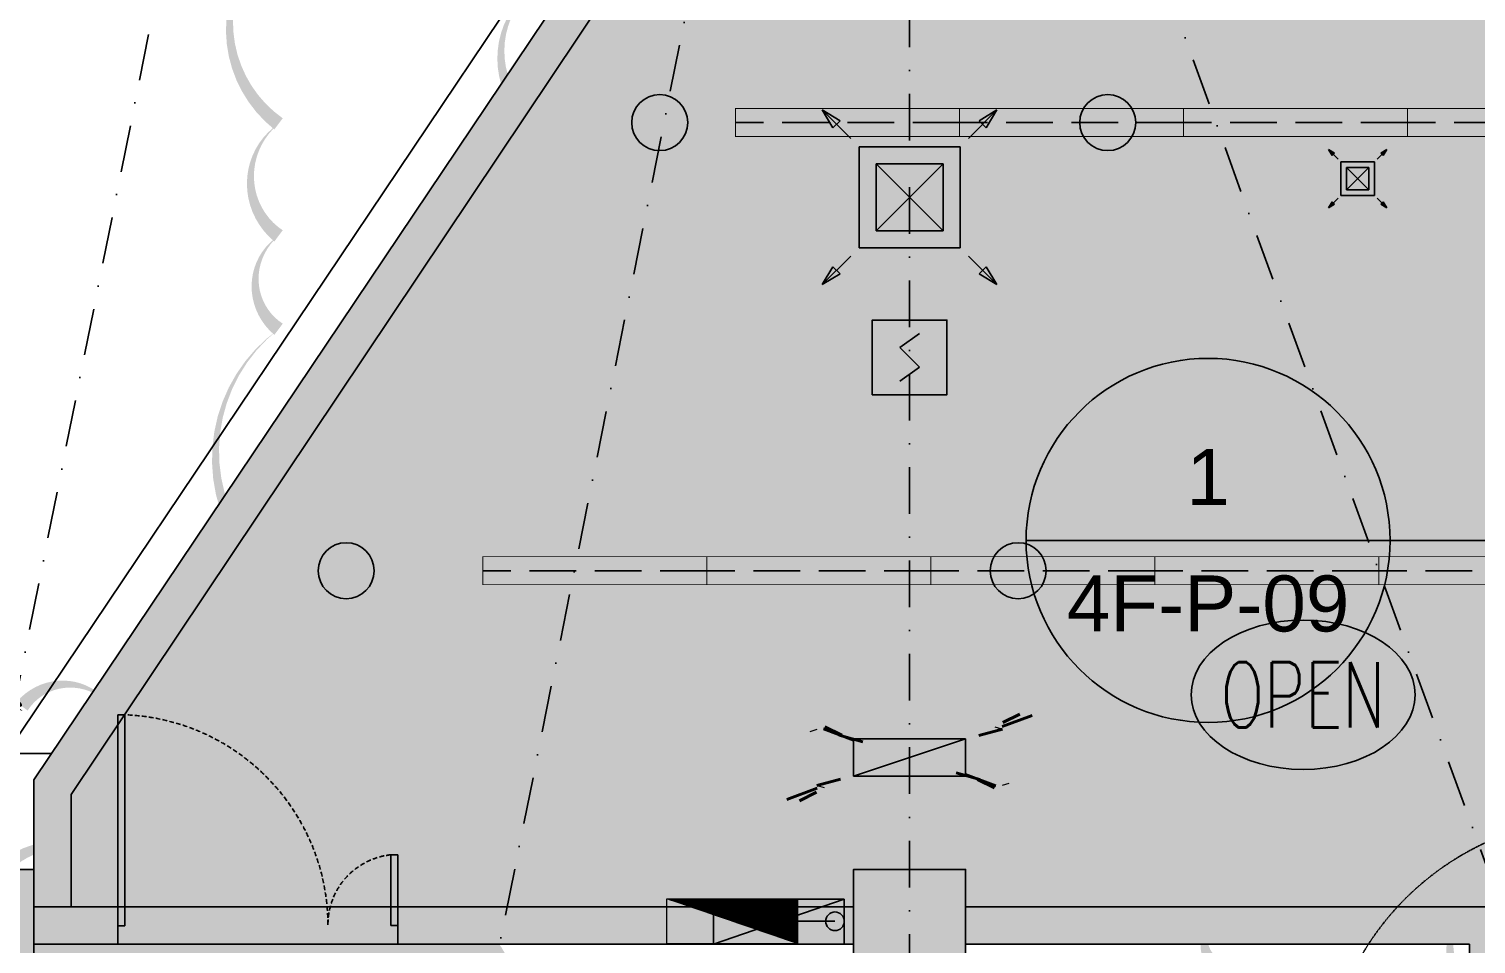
# Model space of a CAD drawing. Extents: x -354516 to 794396, y -401250 to -150594.
# Drawn here: x 16282 to 24035, y -330250 to -325348 of the extents above; entities that cross this region are included whole.
import ezdxf
from ezdxf.enums import TextEntityAlignment as Align

# ---------------------------------------------------------------- set-up
doc = ezdxf.new("R2010")
doc.units = 0
doc.header["$LTSCALE"] = 1000
doc.header["$MEASUREMENT"] = 0
for name, pattern in [('$0$HIDDEN', [0.375, 0.25, -0.125, 0, 0]), ('DASH', [0.35, 0.25, -0.1]), ('DASHDOT2', [0.5, 0.25, -0.125, 0, -0.125]), ('DOTE', [2.42, 2, -0.2, 0.02, -0.2])]:
    doc.linetypes.add(name, pattern=pattern)
for name, color, linetype in [('0-吊顶', 6, 'Continuous'), ('0-吊顶材质', 251, 'Continuous'), ('0-吊顶边界', 36, 'Continuous'), ('0-灯具1', 40, 'Continuous'), ('0-灯具修改0109', 140, 'Continuous'), ('0-设备风口（修改）', 71, 'Continuous'), ('A-轴线1', 1, 'DOTE'), ('BPM', 4, 'Continuous'), ('COLUMN', 2, 'Continuous'), ('LINE', 11, 'Continuous'), ('M-DUCT-S-DIFF', 6, 'DASH'), ('P-完成面', 4, 'Continuous'), ('PUB_HATCH', 8, 'Continuous'), ('S-PLT', 30, 'Continuous'), ('S-XP', 1, 'Continuous'), ('S-XP-LG', 32, 'Continuous'), ('S-消火栓', 20, 'Continuous'), ('SN', 3, 'Continuous'), ('WALL', 2, 'Continuous'), ('WINDOW', 4, 'Continuous'), ('Z-110', 110, 'Continuous'), ('墙体', 7, 'Continuous'), ('门图', 134, 'Continuous')]:
    doc.layers.add(name, color=color, linetype=linetype)
doc.layers.add('0-地面材质_material hatch', color=251, linetype='Continuous', transparency=0.3)
doc.layers.add('DIM_MODI-天花修改', color=3, linetype='Continuous', plot=False)
doc.layers.add('S-XIAO', color=30, linetype='Continuous', lineweight=5)
doc.styles.add('510p-03$0$Arial_2', font='arial.ttf', dxfattribs={"height": 6.392964})
doc.styles.add('HZ', font='tjromans.shx', dxfattribs={"width": 0.7, "bigfont": 'tjhztxt.shx'})
doc.styles.add('romans', font='romans', dxfattribs={"width": 0.7})

# ---------------------------------------------------------------- blocks, each defined once
blk = doc.blocks.new('510p-03$0$SameDrawingTag')
blk.add_line((-6.5, 0), (6.5, 0))
blk.add_circle((0, 0), 6.5)
at = {"style": '510p-03$0$Arial_2'}
blk.add_attdef('DWG#', text='', height=2.5, dxfattribs=at).set_placement((0, 3.25), align=Align.MIDDLE_CENTER)
blk = doc.blocks.new('TJ-FK1')
at = {"color": 95}
for p, q in [((-1.299, 1.299), (-1.034, 1.14)), ((-1.299, 1.299), (-0.875, 0.875)), ((-1.299, 1.299), (-1.14, 1.034)), ((1.299, 1.299), (0.875, 0.875)), ((1.299, 1.299), (1.034, 1.14)), ((1.299, 1.299), (1.14, 1.034)), ((-1.14, 1.034), (-1.034, 1.14)), ((1.14, 1.034), (1.034, 1.14)), ((-1.299, -1.299), (-0.875, -0.875)), ((-1.299, -1.299), (-1.14, -1.034)), ((-1.14, -1.034), (-1.034, -1.14)), ((1.299, -1.299), (0.875, -0.875)), ((1.14, -1.034), (1.034, -1.14)), ((1.299, -1.299), (1.14, -1.034)), ((-1.299, -1.299), (-1.034, -1.14)), ((1.299, -1.299), (1.034, -1.14))]:
    blk.add_line(p, q, dxfattribs=at)
for p, q in [((-0.75, 0.75), (0.75, 0.75)), ((-0.75, -0.75), (-0.75, 0.75)), ((0.75, 0.75), (0.75, -0.75)), ((-0.5, -0.5), (-0.5, 0.5)), ((-0.5, 0.5), (0.5, 0.5)), ((0.5, 0.5), (0.5, -0.5)), ((0.5, -0.5), (-0.5, -0.5)), ((0.75, -0.75), (-0.75, -0.75))]:
    blk.add_line(p, q)
at = {"color": 251}
for p, q in [((-0.5, -0.5), (0.5, 0.5)), ((0.5, -0.5), (-0.5, 0.5))]:
    blk.add_line(p, q, dxfattribs=at)
blk.add_point((0, 0))
blk = doc.blocks.new('TJ-FK3')
for p, q in [((0.5, 0.5), (-0.5, 0.5)), ((-0.5, 0.5), (-0.5, -0.5)), ((0.5, -0.5), (0.5, 0.5)), ((-0.5, -0.5), (0.5, -0.5))]:
    blk.add_line(p, q)
at = {"color": 95}
blk.add_line((-0.5, -0.5), (0.5, 0.5), dxfattribs=at)
at = {"color": 95, "style": 'romans', "width": 0.8}
for height, rotation, text_generation_flag, p in [(0.654, 311.9913, 4, (-0.947, 1.379)), (0.654, 48.0087, 6, (0.947, 1.379)), (0.134, 41.9913, 4, (-0.876, 0.783)), (0.444, 123.4899, 6, (-0.95, 0.766)), (0.444, 236.5101, 4, (0.95, 0.766)), (0.134, 318.0087, 6, (0.876, 0.783)), (0.444, 320.4926, 4, (-0.754, 0.943)), (0.444, 39.5074, 6, (0.754, 0.943)), (0.444, 219.5074, 6, (-0.754, -0.943)), (0.444, 56.5101, 4, (-0.95, -0.766)), (0.444, 303.4899, 6, (0.95, -0.766)), (0.444, 140.4926, 4, (0.754, -0.943)), (0.134, 138.0087, 6, (-0.876, -0.783)), (0.134, 221.9913, 4, (0.876, -0.783)), (0.654, 228.0087, 6, (-0.947, -1.379)), (0.654, 131.9913, 4, (0.947, -1.379))]:
    blk.add_text('-', height=height, rotation=rotation, dxfattribs=dict(at, text_generation_flag=text_generation_flag)).set_placement(p)
blk = doc.blocks.new('$TwtSys$00000128')
h = blk.add_hatch(color=8)
h.dxf.hatch_style = 1
edge = h.paths.add_edge_path()
edge.add_arc((0, 0), 1, 0, 360)
blk.add_circle((0, 0, 0), 1)
blk = doc.blocks.new('A$C21183209')
at = {"layer": '0-灯具1', "color": 3, "linetype": 'DASH'}
blk.add_line((0, 75), (1200, 75), dxfattribs=at)
at = {"layer": '0-灯具1', "const_width": 5}
blk.add_lwpolyline([(0, 0), (1200, 0), (1200, 150), (0, 150)], close=True, dxfattribs=at)
blk = doc.blocks.new('YG')
at = {"layer": 'BPM', "color": 6, "ltscale": 2}
for p, q in [((53, 328), (-53, 253)), ((-53, 253), (53, 147)), ((-53, 72), (53, 147))]:
    blk.add_line(p, q, dxfattribs=at)
at = {"layer": 'BPM'}
blk.add_lwpolyline([(-200, 0), (200, 0), (200, 400), (-200, 400)], close=True, dxfattribs=at)
blk = doc.blocks.new('_FZH')
at = {"color": 255}
blk.add_lwpolyline([(-0.5, -0.5), (0.5, -0.5), (0.5, 0.5), (-0.5, 0.5)], close=True, dxfattribs=at)
at = {"layer": 'PUB_HATCH', "color": 250}
blk.add_solid([(-0.5, -0.5), (0.5, -0.5), (-0.5, 0.5), (0.5, 0.5)], dxfattribs=at)
blk = doc.blocks.new('GRID')
at = {"layer": '墙体', "color": 250, "linetype": 'DASHDOT2', "lineweight": -3}
for p, q in [((63175.2, 81236.4), (46456.9, -2355.2)), ((65920.9, 80687.3), (49202.5, -2904.3)), ((62936.4, 36586.5), (62936.4, 72586.5)), ((60863.1, 69391.1), (66267, 54544))]:
    blk.add_line(p, q, dxfattribs=at)
blk = doc.blocks.new('xiao')
at = {"layer": 'S-XIAO', "linetype": 'Continuous'}
h = blk.add_hatch(dxfattribs=at)
h.set_pattern_fill('ANSI31', color=256, scale=10, angle=-27.85515, style=0)
h.set_pattern_definition([(225, (-32119.9866, -392276.557), (0.8838834765, -0.8838834765), [])])
h.paths.add_polyline_path([(350, 0), (-350, 0), (-350, 240)])
blk.add_lwpolyline([(350, 0), (-350, 0), (-350, 240), (350, 240)], close=True, dxfattribs=at)
blk = doc.blocks.new('xiao2')
at = {"layer": 'S-XP'}
blk.add_line((-344524.1, 932788.3), (-344324.1, 932788.3), dxfattribs=at)
at = {"layer": 'S-XP-LG'}
blk.add_circle((-344324.1, 932788.3, -1000), 50, dxfattribs=at)
at = {"layer": 'S-XIAO', "xscale": -1}
blk.add_blockref('xiao', (-344874.1, 932668.3), dxfattribs=at)
blk = doc.blocks.new('TL-02')
at = {"layer": 'SN'}
blk.add_ellipse((0, 0), major_axis=(-6, 0), ratio=0.666667, dxfattribs=at)
at = {"layer": 'SN', "color": 6, "style": 'HZ', "width": 0.7}
blk.add_attdef('A', text='', height=4.5, dxfattribs=at).set_placement((0, 0), align=Align.MIDDLE_CENTER)
blk = doc.blocks.new('xhs1')
at = {"layer": 'S-消火栓'}
h = blk.add_hatch(dxfattribs=at)
h.set_pattern_fill('ANSI31', color=3, scale=107.77536, angle=90, style=0)
h.set_pattern_definition([(225, (15349.224, 4699.881), (-9.526086, 9.526086), [])])
h.paths.add_polyline_path([(-182.1, -329.5), (-182.1, -399.5), (-119.9, -399.5), (-119.9, -329.5)])
h = blk.add_hatch(dxfattribs=at)
h.set_pattern_fill('ANSI31', color=3, scale=107.77536, angle=90, style=0)
h.set_pattern_definition([(225, (15640.37, 4699.881), (-9.526086, 9.526086), [])])
h.paths.add_polyline_path([(109.1, -329.5), (109.1, -399.5), (171.2, -399.5), (171.2, -329.5)])
at = {"layer": 'S-消火栓', "color": 3}
for p, q in [((325, 0), (-375, -240)), ((325, 0), (-375, 0)), ((-375, 0), (-375, -240)), ((325, -240), (325, 0)), ((-375, -240), (325, -240))]:
    blk.add_line(p, q, dxfattribs=at)
for points, const_width in [([(-252.2, -310.6), (-151.1, -485.7), (-50, -310.6), (-252.2, -310.6), (-151.1, -485.7)], 10.8), ([(39, -310.6), (140.1, -485.7), (241.2, -310.6), (39, -310.6), (140.1, -485.7)], 10.8), ([(-182.1, -329.5), (-182.1, -399.5), (-119.9, -399.5), (-119.9, -329.5), (-182.1, -329.5)], 6.47), ([(109.1, -329.5), (109.1, -399.5), (171.2, -399.5), (171.2, -329.5), (109.1, -329.5)], 6.47)]:
    blk.add_lwpolyline(points, dxfattribs=dict(at, const_width=const_width))
blk.add_solid([(-375, 0), (-375, -240), (325, 0)], dxfattribs=at)

msp = doc.modelspace()

# ---------------------------------------------------------------- hatches: boundary and pattern name
at = {"layer": '0-吊顶材质'}
h = msp.add_hatch(dxfattribs=at)
h.set_pattern_fill('EARTH', color=256, scale=1500)
h.set_pattern_definition([(0, (-498310856.17, -3090192758), (375, 375), [375, -375]), (0, (-498310856.17, -3090192617.38), (375, 375), [375, -375]), (0, (-498310856.17, -3090192476.75), (375, 375), [375, -375]), (90, (-498310809.3, -3090192429.88), (-375, 375), [375, -375]), (90, (-498310668.67, -3090192429.88), (-375, 375), [375, -375]), (90, (-498310528.04, -3090192429.88), (-375, 375), [375, -375])])
h.paths.add_polyline_path([(8103.7, -373810), (8639.7, -371130), (7976.8, -371130), (8738.3, -367322.7), (8934.4, -367361.9), (9267.8, -365695), (9071.7, -365655.7), (11035.3, -355837.6), (11231.5, -355876.8), (11564.9, -354209.8), (11368.7, -354170.6), (12441.3, -348807.9), (12637.4, -348847.1), (12970.8, -347180.1), (12774.7, -347140.9), (14767.7, -337175.6), (14963.8, -337214.9), (16276.8, -330650), (16308.9, -330650), (16308.9, -330250), (18600.1, -330250), (14873.5, -348859.7), (14208.5, -352207.3), (13914.4, -353678.1), (9888.3, -373808.8)])
at = {"layer": '0-地面材质_material hatch'}
h = msp.add_hatch(dxfattribs=at)
h.set_pattern_fill('AR-CONC', color=256, scale=75)
h.set_pattern_definition([(50, (-498310856.17, -3090192758), (537.94513695, -47.06410124), [56.25, -618.75]), (355, (-498310856.17, -3090192758), (-104.06350021, 564.144100275), [45, -495]), (100.45144446, (-498310811.34, -3090192761.9), (433.881635045, 517.07999323), [47.805144, -525.856584]), (46.1842, (-498310856.17, -3090192608), (800.430998, -124.1394606), [84.375, -928.125]), (96.63563549, (-498310789.5, -3090192618.35), (700.99645926, 730.58895058), [71.7077565, -788.78532]), (351.18416399, (-498310856.2, -3090192608), (700.9964588, 730.5889502), [67.5, -742.50000075]), (21, (-498310781.17, -3090192645.5), (447.68028909, -301.964168), [56.25, -618.75]), (326, (-498310781.17, -3090192645.5), (182.48649894, 543.86253379), [45, -495]), (71.45144474, (-498310743.86, -3090192670.66), (630.16678255, 241.898364605), [47.8051425, -525.856584]), (37.5, (-498310856.17, -3090192758), (9.119891488, 249.670390373), [0, -489, 0, -502.5, 0, -496.875]), (7.5, (-498310856.17, -3090192758), (197.302153082, 295.808783912), [0, -286.5, 0, -477.75, 0, -189.375]), (327.5, (-498311023.42, -3090192758), (400.366827129, -16.916153801), [0, -187.5, 0, -585, 0, -776.25]), (317.5, (-498311098.4, -3090192758), (437.389627007, 75.07873675), [0, -243.75, 0, -388.5, 0, -551.25])])
h.paths.add_polyline_path([(33161.1, -327557.9), (33742.6, -324650.1), (19719.9, -324649.5), (16502, -329440.3), (16502, -330050), (16758.9, -330050), (16758.9, -330250), (18258.9, -330250), (18258.9, -330050), (20700, -330050), (20700, -329850), (21300, -329850), (21300, -330049.8), (24000, -330050), (27600, -330049.6), (32066.7, -330085.5), (32160.9, -329499.4), (32262.8, -329519.8), (32665.8, -327458.8)])
h = msp.add_hatch(dxfattribs=at)
h.set_pattern_fill('ANSI35', color=256, scale=1500)
h.set_pattern_definition([(45, (-498310856.17, -3090192758), (-265.165042945, 265.165042945), []), (45, (-498310591, -3090192758), (-265.165042945, 265.165042945), [468.75, -93.75, 0, -93.75])])
h.paths.add_polyline_path([(11204.4, -368249.5), (11202.8, -368249.5), (12024.3, -364150), (11820.4, -364150), (12883.1, -358789.5), (13283, -358869.4), (13573.3, -357397.9), (13186.3, -357320.5), (14564.8, -350406.9), (14959.4, -350485.8), (15253.9, -349015), (14859.8, -348936.2), (15580.3, -345344.9), (15972.5, -345422.9), (16268.1, -343952.6), (15875.4, -343873.8), (16903.2, -338750.6), (17104.3, -338750), (18804.3, -330250), (18008.9, -330250), (18008.9, -330250), (17008.9, -330250), (17008.9, -330250), (16308.9, -330250), (16308.9, -330650), (15508.9, -330650), (15508.9, -329850), (16134.4, -329850), (16134.4, -329450.1), (-15658.7, -329450), (-15658.7, -329750), (-15208.9, -329750), (-15208.9, -330550), (-16408.9, -330550), (-16408.9, -329544.6), (-18500, -329544.6), (-18500, -330244.6), (-18805.4, -330244.6), (-17104.3, -338750), (-16900.4, -338750), (-16529.8, -340602.8), (-16922, -340681.2), (-16627.8, -342152.4), (-16235.6, -342073.9), (-14201.8, -352205.8), (-14597.5, -352285.1), (-14296.2, -353754.6), (-13914.7, -353678.2), (-12594.5, -360279.2), (-12986.8, -360357.4), (-12692.6, -361828.5), (-12300.4, -361750), (-11820.4, -364150), (-12024.3, -364150), (-10724.4, -370650), (-13200, -370650), (-13200, -372650), (-10324.4, -372650), (-10092.5, -373808.8), (-8103.7, -373810), (-8639.7, -371130), (8639.7, -371130), (8103.7, -373810), (10092.6, -373808.8), (10324.4, -372650), (13200, -372650), (13200, -370650), (10724.4, -370650)])
h.paths.add_polyline_path([(-7647, -368700), (-13983.3, -337018.7), (-14963.8, -337214.9), (-15856.8, -332750), (-14582.1, -332750), (-14228.4, -334518.3), (-13689.1, -334410.4), (-13689.1, -334410.4), (-12610.4, -334194.7), (-12610.5, -334194.7), (-11237.6, -333920.1), (-11237.6, -333920.1), (-10159, -333704.4), (-10159, -333704.4), (-9178.4, -333508.3), (-9129.6, -333752.5), (14637, -333750), (8227, -365800), (7647, -368700), (7000, -368700), (6985.3, -368700), (6100, -368700), (6100, -368700), (5000, -368700), (5000, -368700), (3800, -368700), (-6950.1, -368700)], flags=16)
h.paths.add_polyline_path([(-8934.4, -367361.9), (-9267.8, -365695), (-9071.7, -365655.7), (-9042.3, -365802.8), (-8650.1, -365724.4), (-8679.5, -365577.3), (-8483.3, -365538.1), (-8150, -367205), (-8346.1, -367244.3), (-8375.5, -367097.2), (-8767.7, -367175.6), (-8738.3, -367322.7)], flags=16)
h.paths.add_polyline_path([(-11231.4, -355876.8), (-11564.8, -354209.8), (-11368.7, -354170.6), (-11339.3, -354317.7), (-10947.1, -354239.2), (-10976.5, -354092.1), (-10780.4, -354052.9), (-10447, -355719.9), (-10643.1, -355759.1), (-10672.5, -355612), (-11064.8, -355690.5), (-11035.3, -355837.6)], flags=16)
h.paths.add_polyline_path([(8150, -367205), (8483.3, -365538.1), (8679.5, -365577.3), (8650.1, -365724.4), (9042.3, -365802.8), (9071.7, -365655.7), (9267.8, -365695), (8934.4, -367361.9), (8738.3, -367322.7), (8767.7, -367175.6), (8375.5, -367097.2), (8346.1, -367244.3)], flags=16)
h.paths.add_polyline_path([(-12637.4, -348847.1), (-12970.8, -347180.1), (-12774.7, -347140.9), (-12745.3, -347288), (-12353, -347209.5), (-12382.4, -347062.4), (-12186.3, -347023.2), (-11852.9, -348690.2), (-12049, -348729.4), (-12078.5, -348582.3), (-12470.7, -348660.8), (-12441.3, -348807.9)], flags=16)
h.paths.add_polyline_path([(10447, -355719.9), (10780.4, -354052.9), (10976.5, -354092.1), (10947.1, -354239.2), (11339.3, -354317.7), (11368.7, -354170.6), (11564.8, -354209.8), (11231.4, -355876.8), (11035.3, -355837.6), (11064.8, -355690.5), (10672.5, -355612), (10643.1, -355759.1)], flags=16)
h.paths.add_polyline_path([(11852.9, -348690.2), (12186.3, -347023.2), (12382.4, -347062.4), (12353, -347209.5), (12745.3, -347288), (12774.7, -347140.9), (12970.8, -347180.1), (12637.4, -348847.1), (12441.3, -348807.9), (12470.7, -348660.8), (12078.5, -348582.3), (12049, -348729.4)], flags=16)
h.paths.add_polyline_path([(14150, -337205.1), (14483.4, -335538.1), (14679.5, -335577.3), (14650.1, -335724.4), (15042.3, -335802.8), (15071.7, -335655.7), (15267.8, -335695), (14934.4, -337361.9), (14738.3, -337322.7), (14767.7, -337175.6), (14375.5, -337097.2), (14346.1, -337244.3)], flags=16)
at = {"layer": 'WALL'}
h = msp.add_hatch(color=250, dxfattribs=at)
h.dxf.hatch_style = 1
h.paths.add_polyline_path([(16508.9, -330049.9), (16508.9, -329449.8), (19719.6, -324650), (20800, -324650), (20800, -324450), (19613, -324450), (16308.9, -329369.7), (16308.9, -330049.9)])
h = msp.add_hatch(color=250, dxfattribs=at)
h.dxf.hatch_style = 1
h.paths.add_polyline_path([(18258.9, -330050), (18258.9, -330250), (20700, -330250), (20700, -330050)])
h.paths.add_polyline_path([(16308.9, -330050), (16308.9, -330250), (16758.9, -330250), (16758.9, -330050)])
h = msp.add_hatch(color=250, dxfattribs=at)
h.dxf.hatch_style = 1
h.paths.add_polyline_path([(24000, -336650), (21300, -336650), (21300, -336850), (24000, -336850), (24300, -336850), (24300, -336650), (24200, -336650), (24200, -331100), (25500, -331100), (25500, -330250), (27200, -330250), (27200, -333850), (27400, -333850), (27400, -333650), (27400, -330250), (30269.2, -330250, -0.171573), (30269.2, -330050), (27200, -330050), (25354.2, -330050), (24000, -330050), (21300, -330050), (21300, -330250), (24000, -330250), (24000, -331000)])
h.paths.add_polyline_path([(24200, -331000), (24200, -330250), (25400, -330250), (25400, -331000)], flags=16)

# ---------------------------------------------------------------- linework, layer by layer
at = {"layer": '0-吊顶', "linetype": 'DASH', "ltscale": 0.01}
msp.add_lwpolyline([(25885.6, -329567.9), (25085.8, -328087.8), (23574, -328087.8)], dxfattribs=at)
msp.add_lwpolyline([(24715.9, -329567.9), (27055.3, -329567.9, -0.414214), (28555.3, -331067.9), (28555.3, -335775.3, -0.414214), (27055.3, -337275.3), (24715.9, -337275.3, -0.414214), (23215.9, -335775.3), (23215.9, -331067.9, -0.414214)], format="xyb", close=True, dxfattribs=at)
at = {"layer": '0-吊顶边界', "color": 250}
msp.add_lwpolyline([(16758.9, -330050), (18258.9, -330050), (18258.9, -330250), (16758.9, -330250)], close=True, dxfattribs=at)
at = {"layer": '0-地面材质_material hatch', "color": 250}
msp.add_line((18258.9, -330250), (16758.9, -330250), dxfattribs=at)
at = {"layer": '0-灯具修改0109'}
for points in [[(17619.2, -324806.8, 0, 75, 0.5), (17619.2, -325856.8, 0, 75, 0.5), (17619.2, -326456.8, 0, 75, 0.5), (17619.2, -326956.8, 0, 75, 0.5), (17619.2, -328306.8, 0, 75, 0.5), (17619.2, -328906.8, 0, 75, 0.5), (17619.2, -329160.1, 0, 75, 0.5), (18819.2, -329160.1, 0, 75, 0.5), (19619.2, -329160.1, 0, 75, 0.5), (20219.2, -329160.1, 0, 75, 0.5), (20969.2, -329160.1, 0, 75, 0.5), (21719.2, -329160.1, 0, 75, 0.5), (22369.2, -329160.1, 0, 75, 0.5), (23419.2, -329160.1, 0, 75, 0.5), (24069.2, -329160.1, 0, 75, 0.5), (24719.2, -329160.1, 0, 75, 0.5)], [(16069.9, -332897.5, 0, 75, 0.5), (16761.4, -332897.5, 0, 75, 0.5), (17539.3, -332897.5, 0, 75, 0.5), (17945, -332897.5, 0, 75, 0.5), (17945, -332685.2, 0, 75, 0.5), (17945, -332472.9, 0, 75, 0.5), (17945, -332154.4, 0, 75, 0.5), (17945, -331977.5, 0, 75, 0.5), (17945, -331659.1, 0, 75, 0.5), (17945, -331340.6, 0, 75, 0.5), (17945, -331110.6, 0, 75, 0.5), (17945, -330686, 0, 75, 0.5), (17945, -330473.7, 0, 75, 0.5), (17945, -329996, 0, 75, 0.5), (17945, -329893.8, 0, 75, 0.5), (17397.6, -329893.8, 0, 75, 0.5), (16792.5, -329893.8, 0, 75, 0.5), (16101, -329893.8, 0, 75, 0.5)]]:
    msp.add_lwpolyline(points, format="xyseb", dxfattribs=at)
at = {"layer": '0-设备风口（修改）'}
for points in [[(18995, -325117.5, 0, 75, 0.5), (18995, -325855, 0, 75, 0.5), (18995, -327046.5, 0, 75, 0.5), (18995, -327727.3, 0, 75, 0.5), (18995, -328294.6, 0, 75, 0.5), (18995, -329826.5, 0, 75, 0.5), (18995, -330050, 0, 75, 0.5), (19595, -330050, 0, 75, 0.5), (20195, -330050, 0, 75, 0.5), (20595, -330050, 0, 75, 0.5), (20895, -330050, 0, 75, 0.5), (21270, -330050, 0, 75, 0.5), (21645, -330050, 0, 75, 0.5), (21970, -330050, 0, 75, 0.5), (22495, -330050, 0, 75, 0.5), (22820, -330050, 0, 75, 0.5), (23145, -330050, 0, 75, 0.5), (23520, -330050, 0, 75, 0.5), (23920, -330050, 0, 75, 0.5), (24445, -330050, 0, 75, 0.5)], [(24646, -328962, 0, 75, 0.5), (24046, -328962, 0, 75, 0.5), (23596, -328962, 0, 75, 0.5), (23221, -328962, 0, 75, 0.5), (22971, -328962, 0, 75, 0.5), (22641, -328962, 0, 75, 0.5), (22641, -329287, 0, 75, 0.5), (22641, -329812, 0, 75, 0.5), (22641, -330112, 0, 75, 0.5), (22641, -330362, 0, 75, 0.5)]]:
    msp.add_lwpolyline(points, format="xyseb", dxfattribs=at)
at = {"layer": 'DIM_MODI-天花修改'}
for points in [[(16216.3, -331067.7, 0, 75, 0.5), (16816.3, -331067.7, 0, 75, 0.5), (17416.3, -331067.7, 0, 75, 0.5), (17816.3, -331067.7, 0, 75, 0.5), (18116.3, -331067.7, 0, 75, 0.5), (18491.3, -331067.7, 0, 75, 0.5), (18720.1, -331067.7, 0, 75, 0.5), (18720.1, -330742.7, 0, 75, 0.5), (18720.1, -330217.7, 0, 75, 0.5), (18720.1, -329892.7, 0, 75, 0.5), (18720.1, -329567.7, 0, 75, 0.5), (18720.1, -329192.7, 0, 75, 0.5), (18720.1, -328976.8, 0, 75, 0.5), (18195.1, -328976.8, 0, 75, 0.5), (17745.1, -328976.8, 0, 75, 0.5), (17420.1, -328976.8, 0, 75, 0.5), (17120.1, -328976.8, 0, 75, 0.5), (16720.1, -328976.8, 0, 75, 0.5), (16245.1, -328976.8, 0, 75, 0.5), (16216.3, -328976.8, 0, 75, 0.5)], [(24410.4, -329679.8, 0, 75, 0.5), (24025.6, -329679.8, 0, 75, 0.5), (24025.6, -330004.8, 0, 75, 0.5), (24025.6, -330529.8, 0, 75, 0.5), (24025.6, -330829.8, 0, 75, 0.5), (24025.6, -331079.8, 0, 75, 0.5), (24025.6, -331754.8, 0, 75, 0.5), (24025.6, -332054.8, 0, 75, 0.5), (24025.6, -332654.8, 0, 75, 0.5), (24025.6, -333254.8, 0, 75, 0.5), (24025.6, -333654.8, 0, 75, 0.5), (24025.6, -333954.8, 0, 75, 0.5), (24025.6, -334329.8, 0, 75, 0.5), (24025.6, -334704.8, 0, 75, 0.5), (24025.6, -335029.8, 0, 75, 0.5), (24025.6, -335554.8, 0, 75, 0.5), (24025.6, -335879.8, 0, 75, 0.5), (24025.6, -336204.8, 0, 75, 0.5), (24025.6, -336579.8, 0, 75, 0.5), (24025.6, -336979.8, 0, 75, 0.5), (24025.6, -337481.4, 0, 75, 0.5), (24475.6, -337481.4, 0, 75, 0.5)]]:
    msp.add_lwpolyline(points, format="xyseb", dxfattribs=at)
at = {"layer": 'P-完成面'}
msp.add_line((16161.8, -329230), (20379.2, -322950.5), dxfattribs=at)
at = {"layer": 'WALL', "color": 0}
for p, q in [((16308.9, -329369.7), (19613, -324450)), ((16508.9, -329449.8), (19719.6, -324650)), ((16308.9, -330049.9), (16308.9, -329369.7)), ((16508.9, -330049.9), (16508.9, -329449.8)), ((16758.9, -330050), (16308.9, -330050)), ((20700, -330050), (18258.9, -330050)), ((21300, -330050), (24000, -330050)), ((24000, -330050), (25354.2, -330050)), ((16758.9, -330250), (16308.9, -330250)), ((20700, -330250), (18258.9, -330250)), ((21300, -330250), (24000, -330250)), ((24000, -330250), (24000, -331000))]:
    msp.add_line(p, q, dxfattribs=at)
for points in [[(16758.9, -330050), (16758.9, -330250)], [(18258.9, -330250), (18258.9, -330050)]]:
    msp.add_lwpolyline(points, dxfattribs=at)
at = {"layer": 'WINDOW'}
msp.add_line((15040.2, -329230), (16402.7, -329230), dxfattribs=at)
at = {"layer": '门图', "color": 145}
for p, q in [((16758.9, -330152.2), (16758.9, -329021.8)), ((16796.4, -329021.8), (16758.9, -329021.8)), ((16796.4, -330152.2), (16796.4, -329021.8)), ((18221.4, -330150), (18221.4, -329771.9)), ((18221.4, -329771.9), (18258.9, -329771.9)), ((18258.9, -330150), (18258.9, -329771.9)), ((16796.4, -330152.2), (16758.9, -330152.2)), ((18221.4, -330150), (18258.9, -330150))]:
    msp.add_line(p, q, dxfattribs=at)
at = {"layer": '门图', "color": 250, "linetype": '$0$HIDDEN', "ltscale": 0.1}
for centre, radius, start, end in [((16752, -330152.9), 1131.9, 0.27623, 87.75073), ((18260.1, -330146.1), 376.2, 95.90256, 180.21013)]:
    msp.add_arc(centre, radius, start, end, dxfattribs=at)

# ---------------------------------------------------------------- block references
at = {"layer": '0-吊顶'}
ref = msp.add_blockref('510p-03$0$SameDrawingTag', (22599, -328087.8), dxfattribs=dict(at, xscale=150, yscale=150, zscale=150))
ref.add_attrib('DWG#', '1', dxfattribs={"layer": '0', "height": 300, "style": '510p-03$0$Arial_2'}).set_placement((22599, -327748.1), align=Align.MIDDLE_CENTER)
ref.add_attrib('SHT#', '4F-P-09', dxfattribs={"layer": '0', "height": 300, "style": '510p-03$0$Arial_2'}).set_placement((22599, -328425.7), align=Align.MIDDLE_CENTER)
at = {"layer": '0-灯具1', "rotation": 180}
for p in [(21267.3, -325775), (22467.3, -325775), (23667.3, -325775), (24867.3, -325775), (19913.4, -328175), (21113.4, -328175), (22313.4, -328175), (23513.4, -328175), (24713.4, -328175)]:
    msp.add_blockref('A$C21183209', p, dxfattribs=at)
at = {"layer": 'A-轴线1'}
msp.add_blockref('GRID', (-41936.4, -385036.5), dxfattribs=at)
at = {"layer": 'COLUMN', "xscale": 800, "yscale": 800, "zscale": 800, "rotation": 90}
msp.add_blockref('_FZH', (15908.9, -330250), dxfattribs=at)
at = {"layer": 'COLUMN', "xscale": 600, "yscale": 600, "zscale": 600}
msp.add_blockref('_FZH', (21000, -330150), dxfattribs=at)
at = {"layer": 'LINE'}
msp.add_blockref('YG', (21000, -327307.5), dxfattribs=at)
at = {"layer": 'M-DUCT-S-DIFF', "zscale": 0.8000000000000114}
for p, xscale, yscale in [((21000, -326250), 360, 360), ((23400, -326150), 120, 120)]:
    msp.add_blockref('TJ-FK1', p, dxfattribs=dict(at, xscale=xscale, yscale=yscale))
at = {"layer": 'M-DUCT-S-DIFF', "xscale": 600, "yscale": 200}
msp.add_blockref('TJ-FK3', (21000, -329250), dxfattribs=at)
at = {"layer": 'S-PLT', "xscale": 150.0000015, "yscale": 150.0000015, "zscale": 150.0000015}
for p in [(19661.5, -325850), (22061.5, -325850), (17981.5, -328250.3), (21581.5, -328250.3)]:
    msp.add_blockref('$TwtSys$00000128', p, dxfattribs=at)
at = {"layer": 'S-消火栓'}
msp.add_blockref('xhs1', (20325.1, -330010), dxfattribs=at)
at = {"layer": 'SN', "xscale": -1, "rotation": 179.9998149932537}
msp.add_blockref('xiao2', (364927.1, 602659.1), dxfattribs=at)
at = {"layer": 'Z-110'}
ref = msp.add_blockref('TL-02', (23108, -328914.4), dxfattribs=dict(at, xscale=100, yscale=100, zscale=100))
ref.add_attrib('A', 'OPEN', dxfattribs={"color": 6, "height": 350, "rotation": 0, "style": 'HZ', "width": 0.7}).set_placement((23108, -328914.4), align=Align.MIDDLE_CENTER)

doc.saveas('drawing.dxf')
